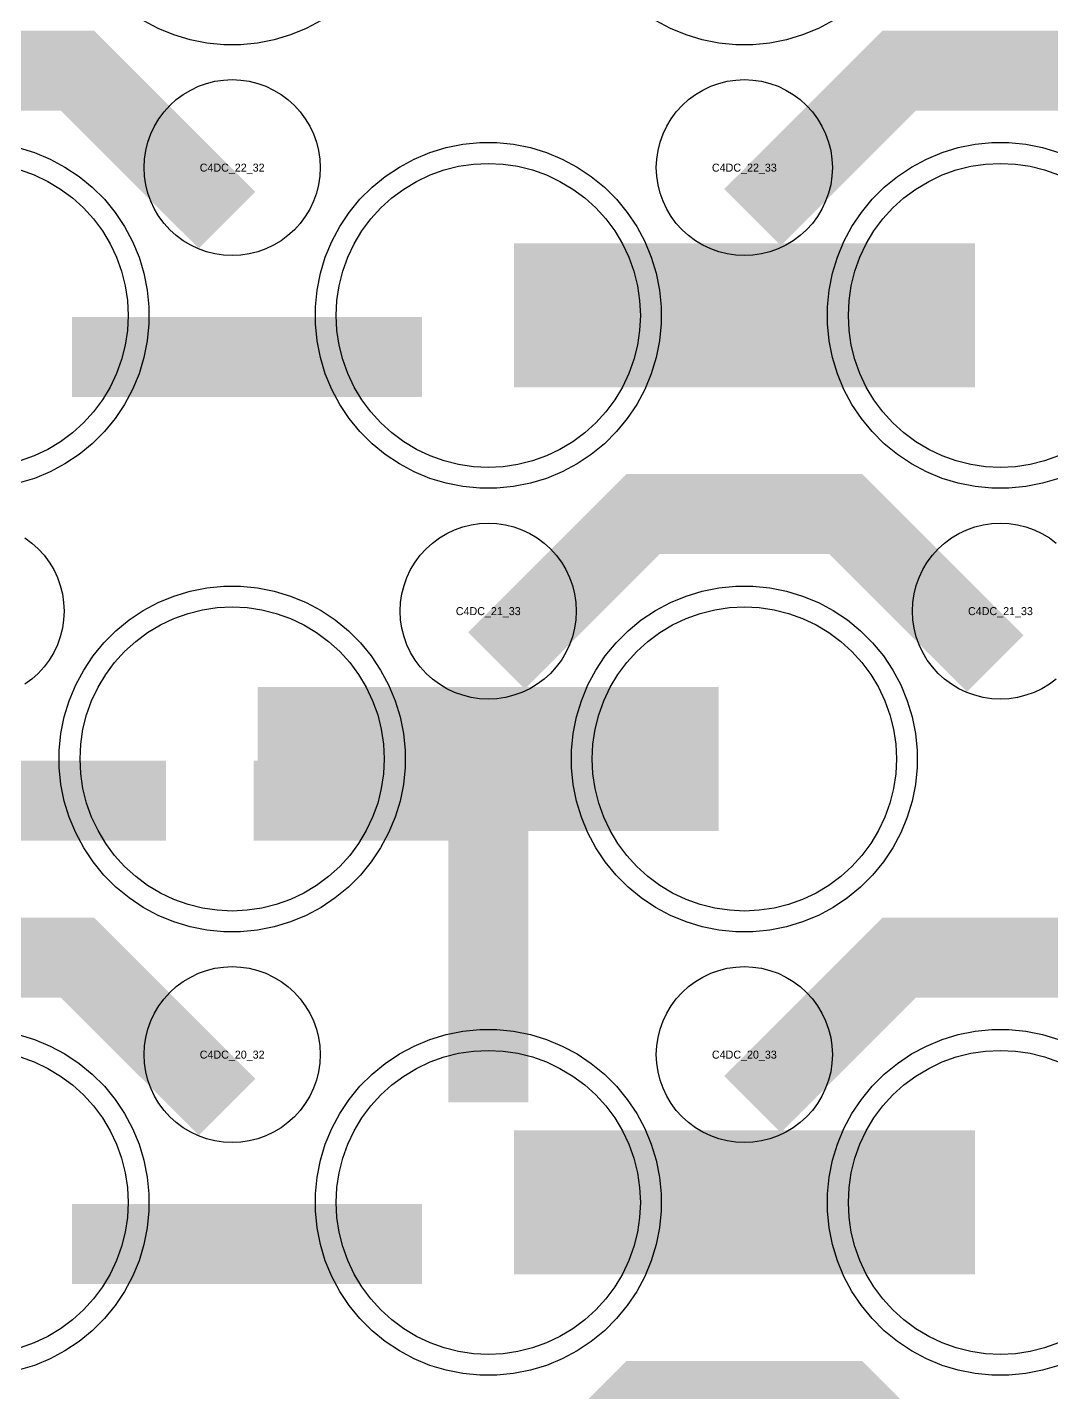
# Model space of a CAD drawing. Extents: x -11880 to 11880, y -14992 to 14992.
# Drawn here: x -1584 to -1264, y -12127.7 to -11701.1 of the extents above; entities that cross this region are included whole.
import ezdxf
from ezdxf.enums import TextEntityAlignment as Align

# ---------------------------------------------------------------- set-up
doc = ezdxf.new("R2010")
doc.units = 0
doc.header["$MEASUREMENT"] = 0
for name, color, linetype in [('GDS_775_DT_237', 138, 'CONTINUOUS'), ('RDL1_FS', 34, 'CONTINUOUS'), ('RDL_BS', 160, 'CONTINUOUS')]:
    doc.layers.add(name, color=color, linetype=linetype)

msp = doc.modelspace()

# ---------------------------------------------------------------- linework, layer by layer
at = {"layer": 'RDL1_FS'}
for points in [[(-1440, -11838.664), (-1444.657, -11838.435), (-1449.268, -11837.751), (-1453.791, -11836.619), (-1458.181, -11835.047), (-1462.395, -11833.055), (-1466.395, -11830.657), (-1470.14, -11827.879), (-1473.594, -11824.749), (-1476.724, -11821.295), (-1479.502, -11817.55), (-1481.9, -11813.55), (-1483.892, -11809.336), (-1485.464, -11804.946), (-1486.596, -11800.423), (-1487.28, -11795.812), (-1487.509, -11791.155), (-1487.28, -11786.498), (-1486.596, -11781.887), (-1485.464, -11777.364), (-1483.892, -11772.974), (-1481.9, -11768.76), (-1479.502, -11764.76), (-1476.724, -11761.015), (-1473.594, -11757.561), (-1470.14, -11754.431), (-1466.395, -11751.653), (-1462.395, -11749.255), (-1458.181, -11747.263), (-1453.791, -11745.691), (-1449.268, -11744.559), (-1444.657, -11743.875), (-1440, -11743.646), (-1435.343, -11743.875), (-1430.732, -11744.559), (-1426.209, -11745.691), (-1421.819, -11747.263), (-1417.605, -11749.255), (-1413.605, -11751.653), (-1409.86, -11754.431), (-1406.406, -11757.561), (-1403.276, -11761.015), (-1400.498, -11764.76), (-1398.1, -11768.76), (-1396.108, -11772.974), (-1394.536, -11777.364), (-1393.404, -11781.887), (-1392.72, -11786.498), (-1392.491, -11791.155), (-1392.72, -11795.812), (-1393.404, -11800.423), (-1394.536, -11804.946), (-1396.108, -11809.336), (-1398.1, -11813.55), (-1400.498, -11817.55), (-1403.276, -11821.295), (-1406.406, -11824.749), (-1409.86, -11827.879), (-1413.605, -11830.657), (-1417.605, -11833.055), (-1421.819, -11835.047), (-1426.209, -11836.619), (-1430.732, -11837.751), (-1435.343, -11838.435)], [(-1520, -11977.229), (-1524.657, -11977), (-1529.268, -11976.316), (-1533.791, -11975.184), (-1538.181, -11973.612), (-1542.395, -11971.62), (-1546.395, -11969.222), (-1550.14, -11966.444), (-1553.594, -11963.314), (-1556.724, -11959.86), (-1559.502, -11956.115), (-1561.9, -11952.115), (-1563.892, -11947.901), (-1565.464, -11943.511), (-1566.596, -11938.988), (-1567.28, -11934.377), (-1567.509, -11929.72), (-1567.28, -11925.063), (-1566.596, -11920.452), (-1565.464, -11915.929), (-1563.892, -11911.539), (-1561.9, -11907.325), (-1559.502, -11903.325), (-1556.724, -11899.58), (-1553.594, -11896.126), (-1550.14, -11892.996), (-1546.395, -11890.218), (-1542.395, -11887.82), (-1538.181, -11885.828), (-1533.791, -11884.256), (-1529.268, -11883.124), (-1524.657, -11882.44), (-1520, -11882.211), (-1515.343, -11882.44), (-1510.732, -11883.124), (-1506.209, -11884.256), (-1501.819, -11885.828), (-1497.605, -11887.82), (-1493.605, -11890.218), (-1489.86, -11892.996), (-1486.406, -11896.126), (-1483.276, -11899.58), (-1480.498, -11903.325), (-1478.1, -11907.325), (-1476.108, -11911.539), (-1474.536, -11915.929), (-1473.404, -11920.452), (-1472.72, -11925.063), (-1472.491, -11929.72), (-1472.72, -11934.377), (-1473.404, -11938.988), (-1474.536, -11943.511), (-1476.108, -11947.901), (-1478.1, -11952.115), (-1480.498, -11956.115), (-1483.276, -11959.86), (-1486.406, -11963.314), (-1489.86, -11966.444), (-1493.605, -11969.222), (-1497.605, -11971.62), (-1501.819, -11973.612), (-1506.209, -11975.184), (-1510.732, -11976.316), (-1515.343, -11977)], [(-1360, -11977.229), (-1364.657, -11977), (-1369.268, -11976.316), (-1373.791, -11975.184), (-1378.181, -11973.612), (-1382.395, -11971.62), (-1386.395, -11969.222), (-1390.14, -11966.444), (-1393.594, -11963.314), (-1396.724, -11959.86), (-1399.502, -11956.115), (-1401.9, -11952.115), (-1403.892, -11947.901), (-1405.464, -11943.511), (-1406.596, -11938.988), (-1407.28, -11934.377), (-1407.509, -11929.72), (-1407.28, -11925.063), (-1406.596, -11920.452), (-1405.464, -11915.929), (-1403.892, -11911.539), (-1401.9, -11907.325), (-1399.502, -11903.325), (-1396.724, -11899.58), (-1393.594, -11896.126), (-1390.14, -11892.996), (-1386.395, -11890.218), (-1382.395, -11887.82), (-1378.181, -11885.828), (-1373.791, -11884.256), (-1369.268, -11883.124), (-1364.657, -11882.44), (-1360, -11882.211), (-1355.343, -11882.44), (-1350.732, -11883.124), (-1346.209, -11884.256), (-1341.819, -11885.828), (-1337.605, -11887.82), (-1333.605, -11890.218), (-1329.86, -11892.996), (-1326.406, -11896.126), (-1323.276, -11899.58), (-1320.498, -11903.325), (-1318.1, -11907.325), (-1316.108, -11911.539), (-1314.536, -11915.929), (-1313.404, -11920.452), (-1312.72, -11925.063), (-1312.491, -11929.72), (-1312.72, -11934.377), (-1313.404, -11938.988), (-1314.536, -11943.511), (-1316.108, -11947.901), (-1318.1, -11952.115), (-1320.498, -11956.115), (-1323.276, -11959.86), (-1326.406, -11963.314), (-1329.86, -11966.444), (-1333.605, -11969.222), (-1337.605, -11971.62), (-1341.819, -11973.612), (-1346.209, -11975.184), (-1350.732, -11976.316), (-1355.343, -11977)], [(-1440, -12115.794), (-1444.657, -12115.565), (-1449.268, -12114.881), (-1453.791, -12113.749), (-1458.181, -12112.177), (-1462.395, -12110.185), (-1466.395, -12107.787), (-1470.14, -12105.009), (-1473.594, -12101.879), (-1476.724, -12098.425), (-1479.502, -12094.68), (-1481.9, -12090.68), (-1483.892, -12086.466), (-1485.464, -12082.076), (-1486.596, -12077.553), (-1487.28, -12072.942), (-1487.509, -12068.285), (-1487.28, -12063.628), (-1486.596, -12059.017), (-1485.464, -12054.494), (-1483.892, -12050.104), (-1481.9, -12045.89), (-1479.502, -12041.89), (-1476.724, -12038.145), (-1473.594, -12034.691), (-1470.14, -12031.561), (-1466.395, -12028.783), (-1462.395, -12026.385), (-1458.181, -12024.393), (-1453.791, -12022.821), (-1449.268, -12021.689), (-1444.657, -12021.005), (-1440, -12020.776), (-1435.343, -12021.005), (-1430.732, -12021.689), (-1426.209, -12022.821), (-1421.819, -12024.393), (-1417.605, -12026.385), (-1413.605, -12028.783), (-1409.86, -12031.561), (-1406.406, -12034.691), (-1403.276, -12038.145), (-1400.498, -12041.89), (-1398.1, -12045.89), (-1396.108, -12050.104), (-1394.536, -12054.494), (-1393.404, -12059.017), (-1392.72, -12063.628), (-1392.491, -12068.285), (-1392.72, -12072.942), (-1393.404, -12077.553), (-1394.536, -12082.076), (-1396.108, -12086.466), (-1398.1, -12090.68), (-1400.498, -12094.68), (-1403.276, -12098.425), (-1406.406, -12101.879), (-1409.86, -12105.009), (-1413.605, -12107.787), (-1417.605, -12110.185), (-1421.819, -12112.177), (-1426.209, -12113.749), (-1430.732, -12114.881), (-1435.343, -12115.565)]]:
    msp.add_lwpolyline(points, close=True, dxfattribs=at)
for points in [[(-1261.819, -11835.047), (-1266.209, -11836.619), (-1270.732, -11837.751), (-1275.343, -11838.435), (-1280, -11838.664), (-1284.657, -11838.435), (-1289.268, -11837.751), (-1293.791, -11836.619), (-1298.181, -11835.047), (-1302.395, -11833.055), (-1306.395, -11830.657), (-1310.14, -11827.879), (-1313.594, -11824.749), (-1316.724, -11821.295), (-1319.502, -11817.55), (-1321.9, -11813.55), (-1323.892, -11809.336), (-1325.464, -11804.946), (-1326.596, -11800.423), (-1327.28, -11795.812), (-1327.509, -11791.155), (-1327.28, -11786.498), (-1326.596, -11781.887), (-1325.464, -11777.364), (-1323.892, -11772.974), (-1321.9, -11768.76), (-1319.502, -11764.76), (-1316.724, -11761.015), (-1313.594, -11757.561), (-1310.14, -11754.431), (-1306.395, -11751.653), (-1302.395, -11749.255), (-1298.181, -11747.263), (-1293.791, -11745.691), (-1289.268, -11744.559), (-1284.657, -11743.875), (-1280, -11743.646), (-1275.343, -11743.875), (-1270.732, -11744.559), (-1266.209, -11745.691), (-1261.819, -11747.263)], [(-1586.209, -11745.691), (-1581.819, -11747.263), (-1577.605, -11749.255), (-1573.605, -11751.653), (-1569.86, -11754.431), (-1566.406, -11757.561), (-1563.276, -11761.015), (-1560.498, -11764.76), (-1558.1, -11768.76), (-1556.108, -11772.974), (-1554.536, -11777.364), (-1553.404, -11781.887), (-1552.72, -11786.498), (-1552.491, -11791.155), (-1552.72, -11795.812), (-1553.404, -11800.423), (-1554.536, -11804.946), (-1556.108, -11809.336), (-1558.1, -11813.55), (-1560.498, -11817.55), (-1563.276, -11821.295), (-1566.406, -11824.749), (-1569.86, -11827.879), (-1573.605, -11830.657), (-1577.605, -11833.055), (-1581.819, -11835.047), (-1586.209, -11836.619)], [(-1261.819, -12112.177), (-1266.209, -12113.749), (-1270.732, -12114.881), (-1275.343, -12115.565), (-1280, -12115.794), (-1284.657, -12115.565), (-1289.268, -12114.881), (-1293.791, -12113.749), (-1298.181, -12112.177), (-1302.395, -12110.185), (-1306.395, -12107.787), (-1310.14, -12105.009), (-1313.594, -12101.879), (-1316.724, -12098.425), (-1319.502, -12094.68), (-1321.9, -12090.68), (-1323.892, -12086.466), (-1325.464, -12082.076), (-1326.596, -12077.553), (-1327.28, -12072.942), (-1327.509, -12068.285), (-1327.28, -12063.628), (-1326.596, -12059.017), (-1325.464, -12054.494), (-1323.892, -12050.104), (-1321.9, -12045.89), (-1319.502, -12041.89), (-1316.724, -12038.145), (-1313.594, -12034.691), (-1310.14, -12031.561), (-1306.395, -12028.783), (-1302.395, -12026.385), (-1298.181, -12024.393), (-1293.791, -12022.821), (-1289.268, -12021.689), (-1284.657, -12021.005), (-1280, -12020.776), (-1275.343, -12021.005), (-1270.732, -12021.689), (-1266.209, -12022.821), (-1261.819, -12024.393)], [(-1586.209, -12022.821), (-1581.819, -12024.393), (-1577.605, -12026.385), (-1573.605, -12028.783), (-1569.86, -12031.561), (-1566.406, -12034.691), (-1563.276, -12038.145), (-1560.498, -12041.89), (-1558.1, -12045.89), (-1556.108, -12050.104), (-1554.536, -12054.494), (-1553.404, -12059.017), (-1552.72, -12063.628), (-1552.491, -12068.285), (-1552.72, -12072.942), (-1553.404, -12077.553), (-1554.536, -12082.076), (-1556.108, -12086.466), (-1558.1, -12090.68), (-1560.498, -12094.68), (-1563.276, -12098.425), (-1566.406, -12101.879), (-1569.86, -12105.009), (-1573.605, -12107.787), (-1577.605, -12110.185), (-1581.819, -12112.177), (-1586.209, -12113.749)]]:
    msp.add_lwpolyline(points, dxfattribs=at)
for points in [[(-1431.998, -11791.155, 45, 45, 0), (-1359.998, -11791.155, 45, 45, 0)], [(-1359.998, -11791.155, 45, 45, 0), (-1287.998, -11791.155, 45, 45, 0)], [(-1511.998, -11929.72, 45, 45, 0), (-1439.998, -11929.72, 45, 45, 0)], [(-1439.998, -11929.72, 45, 45, 0), (-1367.998, -11929.72, 45, 45, 0)], [(-1431.998, -12068.285, 45, 45, 0), (-1359.998, -12068.285, 45, 45, 0)], [(-1359.998, -12068.285, 45, 45, 0), (-1287.998, -12068.285, 45, 45, 0)]]:
    msp.add_lwpolyline(points, format="xyseb", dxfattribs=at)
at = {"layer": 'RDL_BS'}
for points in [[(-1492.223, -11698.973), (-1496.885, -11701.465), (-1501.795, -11703.496), (-1506.835, -11705.027), (-1512.062, -11706.073), (-1517.356, -11706.59), (-1522.644, -11706.59), (-1527.938, -11706.073), (-1533.165, -11705.027), (-1538.205, -11703.496), (-1543.115, -11701.465), (-1547.777, -11698.973)], [(-1332.223, -11698.973), (-1336.885, -11701.465), (-1341.795, -11703.496), (-1346.835, -11705.027), (-1352.062, -11706.073), (-1357.356, -11706.59), (-1362.644, -11706.59), (-1367.938, -11706.073), (-1373.165, -11705.027), (-1378.205, -11703.496), (-1383.115, -11701.465), (-1387.777, -11698.973)], [(-1586.835, -11738.718), (-1581.795, -11740.249), (-1576.885, -11742.28), (-1572.223, -11744.772), (-1567.809, -11747.719), (-1563.708, -11751.081), (-1559.926, -11754.863), (-1556.564, -11758.964), (-1553.617, -11763.378), (-1551.125, -11768.04), (-1549.094, -11772.95), (-1547.563, -11777.99), (-1546.517, -11783.217), (-1546, -11788.511), (-1546, -11793.799), (-1546.517, -11799.093), (-1547.563, -11804.32), (-1549.094, -11809.36), (-1551.125, -11814.27), (-1553.617, -11818.932), (-1556.564, -11823.346), (-1559.926, -11827.447), (-1563.708, -11831.229), (-1567.809, -11834.591), (-1572.223, -11837.538), (-1576.885, -11840.03), (-1581.795, -11842.061), (-1586.835, -11843.592)], [(-1261.795, -11842.061), (-1266.835, -11843.592), (-1272.062, -11844.638), (-1277.356, -11845.155), (-1282.644, -11845.155), (-1287.938, -11844.638), (-1293.165, -11843.592), (-1298.205, -11842.061), (-1303.115, -11840.03), (-1307.777, -11837.538), (-1312.191, -11834.591), (-1316.292, -11831.229), (-1320.074, -11827.447), (-1323.436, -11823.346), (-1326.383, -11818.932), (-1328.875, -11814.27), (-1330.906, -11809.36), (-1332.437, -11804.32), (-1333.483, -11799.093), (-1334, -11793.799), (-1334, -11788.511), (-1333.483, -11783.217), (-1332.437, -11777.99), (-1330.906, -11772.95), (-1328.875, -11768.04), (-1326.383, -11763.378), (-1323.436, -11758.964), (-1320.074, -11754.863), (-1316.292, -11751.081), (-1312.191, -11747.719), (-1307.777, -11744.772), (-1303.115, -11742.28), (-1298.205, -11740.249), (-1293.165, -11738.718), (-1287.938, -11737.672), (-1282.644, -11737.155), (-1277.356, -11737.155), (-1272.062, -11737.672), (-1266.835, -11738.718), (-1261.795, -11740.249)], [(-1262.557, -11904.786), (-1264.72, -11906.389), (-1267.044, -11907.782), (-1269.481, -11908.934), (-1272.016, -11909.841), (-1274.635, -11910.498), (-1277.307, -11910.894), (-1280, -11911.026), (-1282.693, -11910.894), (-1285.365, -11910.498), (-1287.984, -11909.841), (-1290.519, -11908.934), (-1292.956, -11907.782), (-1295.28, -11906.389), (-1297.443, -11904.786), (-1299.442, -11902.974), (-1301.254, -11900.975), (-1302.857, -11898.812), (-1304.25, -11896.488), (-1305.402, -11894.051), (-1306.309, -11891.516), (-1306.966, -11888.897), (-1307.362, -11886.225), (-1307.494, -11883.532), (-1307.362, -11880.839), (-1306.966, -11878.167), (-1306.309, -11875.548), (-1305.402, -11873.013), (-1304.25, -11870.576), (-1302.857, -11868.252), (-1301.254, -11866.089), (-1299.442, -11864.09), (-1297.443, -11862.278), (-1295.28, -11860.675), (-1292.956, -11859.282), (-1290.519, -11858.13), (-1287.984, -11857.223), (-1285.365, -11856.566), (-1282.693, -11856.17), (-1280, -11856.038), (-1277.307, -11856.17), (-1274.635, -11856.566), (-1272.016, -11857.223), (-1269.481, -11858.13), (-1267.044, -11859.282), (-1264.72, -11860.675), (-1262.557, -11862.278)], [(-1584.72, -11860.675), (-1582.557, -11862.278), (-1580.558, -11864.09), (-1578.746, -11866.089), (-1577.143, -11868.252), (-1575.75, -11870.576), (-1574.598, -11873.013), (-1573.691, -11875.548), (-1573.034, -11878.167), (-1572.638, -11880.839), (-1572.506, -11883.532), (-1572.638, -11886.225), (-1573.034, -11888.897), (-1573.691, -11891.516), (-1574.598, -11894.051), (-1575.75, -11896.488), (-1577.143, -11898.812), (-1578.746, -11900.975), (-1580.558, -11902.974), (-1582.557, -11904.786), (-1584.72, -11906.389)], [(-1586.835, -12015.848), (-1581.795, -12017.379), (-1576.885, -12019.41), (-1572.223, -12021.902), (-1567.809, -12024.849), (-1563.708, -12028.211), (-1559.926, -12031.993), (-1556.564, -12036.094), (-1553.617, -12040.508), (-1551.125, -12045.17), (-1549.094, -12050.08), (-1547.563, -12055.12), (-1546.517, -12060.347), (-1546, -12065.641), (-1546, -12070.929), (-1546.517, -12076.223), (-1547.563, -12081.45), (-1549.094, -12086.49), (-1551.125, -12091.4), (-1553.617, -12096.062), (-1556.564, -12100.476), (-1559.926, -12104.577), (-1563.708, -12108.359), (-1567.809, -12111.721), (-1572.223, -12114.668), (-1576.885, -12117.16), (-1581.795, -12119.191), (-1586.835, -12120.722)], [(-1261.795, -12119.191), (-1266.835, -12120.722), (-1272.062, -12121.768), (-1277.356, -12122.285), (-1282.644, -12122.285), (-1287.938, -12121.768), (-1293.165, -12120.722), (-1298.205, -12119.191), (-1303.115, -12117.16), (-1307.777, -12114.668), (-1312.191, -12111.721), (-1316.292, -12108.359), (-1320.074, -12104.577), (-1323.436, -12100.476), (-1326.383, -12096.062), (-1328.875, -12091.4), (-1330.906, -12086.49), (-1332.437, -12081.45), (-1333.483, -12076.223), (-1334, -12070.929), (-1334, -12065.641), (-1333.483, -12060.347), (-1332.437, -12055.12), (-1330.906, -12050.08), (-1328.875, -12045.17), (-1326.383, -12040.508), (-1323.436, -12036.094), (-1320.074, -12031.993), (-1316.292, -12028.211), (-1312.191, -12024.849), (-1307.777, -12021.902), (-1303.115, -12019.41), (-1298.205, -12017.379), (-1293.165, -12015.848), (-1287.938, -12014.802), (-1282.644, -12014.285), (-1277.356, -12014.285), (-1272.062, -12014.802), (-1266.835, -12015.848), (-1261.795, -12017.379)]]:
    msp.add_lwpolyline(points, dxfattribs=at)
for points in [[(-1521.599, -11761.368, 25, 25, 0), (-1568.313, -11714.654, 25, 25, 0), (-1598.071, -11714.654, 25, 25, 0)], [(-1357.438, -11760.469, 25, 25, 0), (-1311.623, -11714.654, 25, 25, 0), (-1278.07, -11714.654, 25, 25, 0)], [(-1201.599, -11761.368, 25, 25, 0), (-1248.313, -11714.654, 25, 25, 0), (-1278.071, -11714.654, 25, 25, 0)], [(-1569.984, -11804.168, 25, 25, 0), (-1460.719, -11804.168, 25, 25, 0)], [(-1437.438, -11899.034, 25, 25, 0), (-1391.623, -11853.219, 25, 25, 0), (-1358.07, -11853.219, 25, 25, 0)], [(-1281.599, -11899.933, 25, 25, 0), (-1328.313, -11853.219, 25, 25, 0), (-1358.071, -11853.219, 25, 25, 0)], [(-1440, -12037.01, 25, 25, 0), (-1440, -11930.233, 25, 25, 0)], [(-1649.984, -11942.733, 25, 25, 0), (-1540.719, -11942.733, 25, 25, 0)], [(-1427.5, -11942.733, 25, 25, 0), (-1513.333, -11942.733, 25, 25, 0)], [(-1467.056, -11942.733, 25, 25, 0), (-1508.26, -11942.733, 25, 25, 0)], [(-1440, -11960.702, 25, 25, 0), (-1440, -12006.322, 25, 25, 0)], [(-1521.599, -12038.498, 25, 25, 0), (-1568.313, -11991.784, 25, 25, 0), (-1598.071, -11991.784, 25, 25, 0)], [(-1357.438, -12037.599, 25, 25, 0), (-1311.623, -11991.784, 25, 25, 0), (-1278.07, -11991.784, 25, 25, 0)], [(-1201.599, -12038.498, 25, 25, 0), (-1248.313, -11991.784, 25, 25, 0), (-1278.071, -11991.784, 25, 25, 0)], [(-1569.984, -12081.298, 25, 25, 0), (-1460.719, -12081.298, 25, 25, 0)], [(-1360, -12231.845, 25, 25, 0), (-1360, -12117.844, 25, 25, 0)], [(-1437.438, -12176.159, 25, 25, 0), (-1391.623, -12130.344, 25, 25, 0), (-1358.07, -12130.344, 25, 25, 0)], [(-1281.599, -12177.058, 25, 25, 0), (-1328.313, -12130.344, 25, 25, 0), (-1358.071, -12130.344, 25, 25, 0)]]:
    msp.add_lwpolyline(points, format="xyseb", dxfattribs=at)
for points in [[(-1520, -11772.461), (-1522.693, -11772.329), (-1525.365, -11771.933), (-1527.984, -11771.276), (-1530.519, -11770.369), (-1532.956, -11769.217), (-1535.28, -11767.824), (-1537.443, -11766.221), (-1539.442, -11764.409), (-1541.254, -11762.41), (-1542.857, -11760.247), (-1544.25, -11757.923), (-1545.402, -11755.486), (-1546.309, -11752.951), (-1546.966, -11750.332), (-1547.362, -11747.66), (-1547.494, -11744.967), (-1547.362, -11742.274), (-1546.966, -11739.602), (-1546.309, -11736.983), (-1545.402, -11734.448), (-1544.25, -11732.011), (-1542.857, -11729.687), (-1541.254, -11727.524), (-1539.442, -11725.525), (-1537.443, -11723.713), (-1535.28, -11722.11), (-1532.956, -11720.717), (-1530.519, -11719.565), (-1527.984, -11718.658), (-1525.365, -11718.001), (-1522.693, -11717.605), (-1520, -11717.473), (-1517.307, -11717.605), (-1514.635, -11718.001), (-1512.016, -11718.658), (-1509.481, -11719.565), (-1507.044, -11720.717), (-1504.72, -11722.11), (-1502.557, -11723.713), (-1500.558, -11725.525), (-1498.746, -11727.524), (-1497.143, -11729.687), (-1495.75, -11732.011), (-1494.598, -11734.448), (-1493.691, -11736.983), (-1493.034, -11739.602), (-1492.638, -11742.274), (-1492.506, -11744.967), (-1492.638, -11747.66), (-1493.034, -11750.332), (-1493.691, -11752.951), (-1494.598, -11755.486), (-1495.75, -11757.923), (-1497.143, -11760.247), (-1498.746, -11762.41), (-1500.558, -11764.409), (-1502.557, -11766.221), (-1504.72, -11767.824), (-1507.044, -11769.217), (-1509.481, -11770.369), (-1512.016, -11771.276), (-1514.635, -11771.933), (-1517.307, -11772.329)], [(-1360, -11772.461), (-1362.693, -11772.329), (-1365.365, -11771.933), (-1367.984, -11771.276), (-1370.519, -11770.369), (-1372.956, -11769.217), (-1375.28, -11767.824), (-1377.443, -11766.221), (-1379.442, -11764.409), (-1381.254, -11762.41), (-1382.857, -11760.247), (-1384.25, -11757.923), (-1385.402, -11755.486), (-1386.309, -11752.951), (-1386.966, -11750.332), (-1387.362, -11747.66), (-1387.494, -11744.967), (-1387.362, -11742.274), (-1386.966, -11739.602), (-1386.309, -11736.983), (-1385.402, -11734.448), (-1384.25, -11732.011), (-1382.857, -11729.687), (-1381.254, -11727.524), (-1379.442, -11725.525), (-1377.443, -11723.713), (-1375.28, -11722.11), (-1372.956, -11720.717), (-1370.519, -11719.565), (-1367.984, -11718.658), (-1365.365, -11718.001), (-1362.693, -11717.605), (-1360, -11717.473), (-1357.307, -11717.605), (-1354.635, -11718.001), (-1352.016, -11718.658), (-1349.481, -11719.565), (-1347.044, -11720.717), (-1344.72, -11722.11), (-1342.557, -11723.713), (-1340.558, -11725.525), (-1338.746, -11727.524), (-1337.143, -11729.687), (-1335.75, -11732.011), (-1334.598, -11734.448), (-1333.691, -11736.983), (-1333.034, -11739.602), (-1332.638, -11742.274), (-1332.506, -11744.967), (-1332.638, -11747.66), (-1333.034, -11750.332), (-1333.691, -11752.951), (-1334.598, -11755.486), (-1335.75, -11757.923), (-1337.143, -11760.247), (-1338.746, -11762.41), (-1340.558, -11764.409), (-1342.557, -11766.221), (-1344.72, -11767.824), (-1347.044, -11769.217), (-1349.481, -11770.369), (-1352.016, -11771.276), (-1354.635, -11771.933), (-1357.307, -11772.329)], [(-1442.644, -11845.155), (-1447.938, -11844.638), (-1453.165, -11843.592), (-1458.205, -11842.061), (-1463.115, -11840.03), (-1467.777, -11837.538), (-1472.191, -11834.591), (-1476.292, -11831.229), (-1480.074, -11827.447), (-1483.436, -11823.346), (-1486.383, -11818.932), (-1488.875, -11814.27), (-1490.906, -11809.36), (-1492.437, -11804.32), (-1493.483, -11799.093), (-1494, -11793.799), (-1494, -11788.511), (-1493.483, -11783.217), (-1492.437, -11777.99), (-1490.906, -11772.95), (-1488.875, -11768.04), (-1486.383, -11763.378), (-1483.436, -11758.964), (-1480.074, -11754.863), (-1476.292, -11751.081), (-1472.191, -11747.719), (-1467.777, -11744.772), (-1463.115, -11742.28), (-1458.205, -11740.249), (-1453.165, -11738.718), (-1447.938, -11737.672), (-1442.644, -11737.155), (-1437.356, -11737.155), (-1432.062, -11737.672), (-1426.835, -11738.718), (-1421.795, -11740.249), (-1416.885, -11742.28), (-1412.223, -11744.772), (-1407.809, -11747.719), (-1403.708, -11751.081), (-1399.926, -11754.863), (-1396.564, -11758.964), (-1393.617, -11763.378), (-1391.125, -11768.04), (-1389.094, -11772.95), (-1387.563, -11777.99), (-1386.517, -11783.217), (-1386, -11788.511), (-1386, -11793.799), (-1386.517, -11799.093), (-1387.563, -11804.32), (-1389.094, -11809.36), (-1391.125, -11814.27), (-1393.617, -11818.932), (-1396.564, -11823.346), (-1399.926, -11827.447), (-1403.708, -11831.229), (-1407.809, -11834.591), (-1412.223, -11837.538), (-1416.885, -11840.03), (-1421.795, -11842.061), (-1426.835, -11843.592), (-1432.062, -11844.638), (-1437.356, -11845.155)], [(-1440, -11911.026), (-1442.693, -11910.894), (-1445.365, -11910.498), (-1447.984, -11909.841), (-1450.519, -11908.934), (-1452.956, -11907.782), (-1455.28, -11906.389), (-1457.443, -11904.786), (-1459.442, -11902.974), (-1461.254, -11900.975), (-1462.857, -11898.812), (-1464.25, -11896.488), (-1465.402, -11894.051), (-1466.309, -11891.516), (-1466.966, -11888.897), (-1467.362, -11886.225), (-1467.494, -11883.532), (-1467.362, -11880.839), (-1466.966, -11878.167), (-1466.309, -11875.548), (-1465.402, -11873.013), (-1464.25, -11870.576), (-1462.857, -11868.252), (-1461.254, -11866.089), (-1459.442, -11864.09), (-1457.443, -11862.278), (-1455.28, -11860.675), (-1452.956, -11859.282), (-1450.519, -11858.13), (-1447.984, -11857.223), (-1445.365, -11856.566), (-1442.693, -11856.17), (-1440, -11856.038), (-1437.307, -11856.17), (-1434.635, -11856.566), (-1432.016, -11857.223), (-1429.481, -11858.13), (-1427.044, -11859.282), (-1424.72, -11860.675), (-1422.557, -11862.278), (-1420.558, -11864.09), (-1418.746, -11866.089), (-1417.143, -11868.252), (-1415.75, -11870.576), (-1414.598, -11873.013), (-1413.691, -11875.548), (-1413.034, -11878.167), (-1412.638, -11880.839), (-1412.506, -11883.532), (-1412.638, -11886.225), (-1413.034, -11888.897), (-1413.691, -11891.516), (-1414.598, -11894.051), (-1415.75, -11896.488), (-1417.143, -11898.812), (-1418.746, -11900.975), (-1420.558, -11902.974), (-1422.557, -11904.786), (-1424.72, -11906.389), (-1427.044, -11907.782), (-1429.481, -11908.934), (-1432.016, -11909.841), (-1434.635, -11910.498), (-1437.307, -11910.894)], [(-1522.644, -11983.72), (-1527.938, -11983.203), (-1533.165, -11982.157), (-1538.205, -11980.626), (-1543.115, -11978.595), (-1547.777, -11976.103), (-1552.191, -11973.156), (-1556.292, -11969.794), (-1560.074, -11966.012), (-1563.436, -11961.911), (-1566.383, -11957.497), (-1568.875, -11952.835), (-1570.906, -11947.925), (-1572.437, -11942.885), (-1573.483, -11937.658), (-1574, -11932.364), (-1574, -11927.076), (-1573.483, -11921.782), (-1572.437, -11916.555), (-1570.906, -11911.515), (-1568.875, -11906.605), (-1566.383, -11901.943), (-1563.436, -11897.529), (-1560.074, -11893.428), (-1556.292, -11889.646), (-1552.191, -11886.284), (-1547.777, -11883.337), (-1543.115, -11880.845), (-1538.205, -11878.814), (-1533.165, -11877.283), (-1527.938, -11876.237), (-1522.644, -11875.72), (-1517.356, -11875.72), (-1512.062, -11876.237), (-1506.835, -11877.283), (-1501.795, -11878.814), (-1496.885, -11880.845), (-1492.223, -11883.337), (-1487.809, -11886.284), (-1483.708, -11889.646), (-1479.926, -11893.428), (-1476.564, -11897.529), (-1473.617, -11901.943), (-1471.125, -11906.605), (-1469.094, -11911.515), (-1467.563, -11916.555), (-1466.517, -11921.782), (-1466, -11927.076), (-1466, -11932.364), (-1466.517, -11937.658), (-1467.563, -11942.885), (-1469.094, -11947.925), (-1471.125, -11952.835), (-1473.617, -11957.497), (-1476.564, -11961.911), (-1479.926, -11966.012), (-1483.708, -11969.794), (-1487.809, -11973.156), (-1492.223, -11976.103), (-1496.885, -11978.595), (-1501.795, -11980.626), (-1506.835, -11982.157), (-1512.062, -11983.203), (-1517.356, -11983.72)], [(-1362.644, -11983.72), (-1367.938, -11983.203), (-1373.165, -11982.157), (-1378.205, -11980.626), (-1383.115, -11978.595), (-1387.777, -11976.103), (-1392.191, -11973.156), (-1396.292, -11969.794), (-1400.074, -11966.012), (-1403.436, -11961.911), (-1406.383, -11957.497), (-1408.875, -11952.835), (-1410.906, -11947.925), (-1412.437, -11942.885), (-1413.483, -11937.658), (-1414, -11932.364), (-1414, -11927.076), (-1413.483, -11921.782), (-1412.437, -11916.555), (-1410.906, -11911.515), (-1408.875, -11906.605), (-1406.383, -11901.943), (-1403.436, -11897.529), (-1400.074, -11893.428), (-1396.292, -11889.646), (-1392.191, -11886.284), (-1387.777, -11883.337), (-1383.115, -11880.845), (-1378.205, -11878.814), (-1373.165, -11877.283), (-1367.938, -11876.237), (-1362.644, -11875.72), (-1357.356, -11875.72), (-1352.062, -11876.237), (-1346.835, -11877.283), (-1341.795, -11878.814), (-1336.885, -11880.845), (-1332.223, -11883.337), (-1327.809, -11886.284), (-1323.708, -11889.646), (-1319.926, -11893.428), (-1316.564, -11897.529), (-1313.617, -11901.943), (-1311.125, -11906.605), (-1309.094, -11911.515), (-1307.563, -11916.555), (-1306.517, -11921.782), (-1306, -11927.076), (-1306, -11932.364), (-1306.517, -11937.658), (-1307.563, -11942.885), (-1309.094, -11947.925), (-1311.125, -11952.835), (-1313.617, -11957.497), (-1316.564, -11961.911), (-1319.926, -11966.012), (-1323.708, -11969.794), (-1327.809, -11973.156), (-1332.223, -11976.103), (-1336.885, -11978.595), (-1341.795, -11980.626), (-1346.835, -11982.157), (-1352.062, -11983.203), (-1357.356, -11983.72)], [(-1520, -12049.591), (-1522.693, -12049.459), (-1525.365, -12049.063), (-1527.984, -12048.406), (-1530.519, -12047.499), (-1532.956, -12046.347), (-1535.28, -12044.954), (-1537.443, -12043.351), (-1539.442, -12041.539), (-1541.254, -12039.54), (-1542.857, -12037.377), (-1544.25, -12035.053), (-1545.402, -12032.616), (-1546.309, -12030.081), (-1546.966, -12027.462), (-1547.362, -12024.79), (-1547.494, -12022.097), (-1547.362, -12019.404), (-1546.966, -12016.732), (-1546.309, -12014.113), (-1545.402, -12011.578), (-1544.25, -12009.141), (-1542.857, -12006.817), (-1541.254, -12004.654), (-1539.442, -12002.655), (-1537.443, -12000.843), (-1535.28, -11999.24), (-1532.956, -11997.847), (-1530.519, -11996.695), (-1527.984, -11995.788), (-1525.365, -11995.131), (-1522.693, -11994.735), (-1520, -11994.603), (-1517.307, -11994.735), (-1514.635, -11995.131), (-1512.016, -11995.788), (-1509.481, -11996.695), (-1507.044, -11997.847), (-1504.72, -11999.24), (-1502.557, -12000.843), (-1500.558, -12002.655), (-1498.746, -12004.654), (-1497.143, -12006.817), (-1495.75, -12009.141), (-1494.598, -12011.578), (-1493.691, -12014.113), (-1493.034, -12016.732), (-1492.638, -12019.404), (-1492.506, -12022.097), (-1492.638, -12024.79), (-1493.034, -12027.462), (-1493.691, -12030.081), (-1494.598, -12032.616), (-1495.75, -12035.053), (-1497.143, -12037.377), (-1498.746, -12039.54), (-1500.558, -12041.539), (-1502.557, -12043.351), (-1504.72, -12044.954), (-1507.044, -12046.347), (-1509.481, -12047.499), (-1512.016, -12048.406), (-1514.635, -12049.063), (-1517.307, -12049.459)], [(-1360, -12049.591), (-1362.693, -12049.459), (-1365.365, -12049.063), (-1367.984, -12048.406), (-1370.519, -12047.499), (-1372.956, -12046.347), (-1375.28, -12044.954), (-1377.443, -12043.351), (-1379.442, -12041.539), (-1381.254, -12039.54), (-1382.857, -12037.377), (-1384.25, -12035.053), (-1385.402, -12032.616), (-1386.309, -12030.081), (-1386.966, -12027.462), (-1387.362, -12024.79), (-1387.494, -12022.097), (-1387.362, -12019.404), (-1386.966, -12016.732), (-1386.309, -12014.113), (-1385.402, -12011.578), (-1384.25, -12009.141), (-1382.857, -12006.817), (-1381.254, -12004.654), (-1379.442, -12002.655), (-1377.443, -12000.843), (-1375.28, -11999.24), (-1372.956, -11997.847), (-1370.519, -11996.695), (-1367.984, -11995.788), (-1365.365, -11995.131), (-1362.693, -11994.735), (-1360, -11994.603), (-1357.307, -11994.735), (-1354.635, -11995.131), (-1352.016, -11995.788), (-1349.481, -11996.695), (-1347.044, -11997.847), (-1344.72, -11999.24), (-1342.557, -12000.843), (-1340.558, -12002.655), (-1338.746, -12004.654), (-1337.143, -12006.817), (-1335.75, -12009.141), (-1334.598, -12011.578), (-1333.691, -12014.113), (-1333.034, -12016.732), (-1332.638, -12019.404), (-1332.506, -12022.097), (-1332.638, -12024.79), (-1333.034, -12027.462), (-1333.691, -12030.081), (-1334.598, -12032.616), (-1335.75, -12035.053), (-1337.143, -12037.377), (-1338.746, -12039.54), (-1340.558, -12041.539), (-1342.557, -12043.351), (-1344.72, -12044.954), (-1347.044, -12046.347), (-1349.481, -12047.499), (-1352.016, -12048.406), (-1354.635, -12049.063), (-1357.307, -12049.459)], [(-1442.644, -12122.285), (-1447.938, -12121.768), (-1453.165, -12120.722), (-1458.205, -12119.191), (-1463.115, -12117.16), (-1467.777, -12114.668), (-1472.191, -12111.721), (-1476.292, -12108.359), (-1480.074, -12104.577), (-1483.436, -12100.476), (-1486.383, -12096.062), (-1488.875, -12091.4), (-1490.906, -12086.49), (-1492.437, -12081.45), (-1493.483, -12076.223), (-1494, -12070.929), (-1494, -12065.641), (-1493.483, -12060.347), (-1492.437, -12055.12), (-1490.906, -12050.08), (-1488.875, -12045.17), (-1486.383, -12040.508), (-1483.436, -12036.094), (-1480.074, -12031.993), (-1476.292, -12028.211), (-1472.191, -12024.849), (-1467.777, -12021.902), (-1463.115, -12019.41), (-1458.205, -12017.379), (-1453.165, -12015.848), (-1447.938, -12014.802), (-1442.644, -12014.285), (-1437.356, -12014.285), (-1432.062, -12014.802), (-1426.835, -12015.848), (-1421.795, -12017.379), (-1416.885, -12019.41), (-1412.223, -12021.902), (-1407.809, -12024.849), (-1403.708, -12028.211), (-1399.926, -12031.993), (-1396.564, -12036.094), (-1393.617, -12040.508), (-1391.125, -12045.17), (-1389.094, -12050.08), (-1387.563, -12055.12), (-1386.517, -12060.347), (-1386, -12065.641), (-1386, -12070.929), (-1386.517, -12076.223), (-1387.563, -12081.45), (-1389.094, -12086.49), (-1391.125, -12091.4), (-1393.617, -12096.062), (-1396.564, -12100.476), (-1399.926, -12104.577), (-1403.708, -12108.359), (-1407.809, -12111.721), (-1412.223, -12114.668), (-1416.885, -12117.16), (-1421.795, -12119.191), (-1426.835, -12120.722), (-1432.062, -12121.768), (-1437.356, -12122.285)]]:
    msp.add_lwpolyline(points, close=True, dxfattribs=at)

# ---------------------------------------------------------------- texts
at = {"layer": 'GDS_775_DT_237'}
for s, p in [('C4DC_22_32', (-1520, -11744.967)), ('C4DC_22_32', (-1520, -11744.967)), ('C4DC_22_33', (-1360, -11744.967)), ('C4DC_22_33', (-1360, -11744.967)), ('C4DC_21_33', (-1440, -11883.532)), ('C4DC_21_33', (-1440, -11883.532)), ('C4DC_21_33', (-1280, -11883.532)), ('C4DC_21_33', (-1280, -11883.532)), ('C4DC_20_32', (-1520, -12022.097)), ('C4DC_20_32', (-1520, -12022.097)), ('C4DC_20_33', (-1360, -12022.097)), ('C4DC_20_33', (-1360, -12022.097))]:
    msp.add_text(s, height=2.5, dxfattribs=at).set_placement(p, align=Align.MIDDLE_CENTER)

doc.saveas('drawing.dxf')
